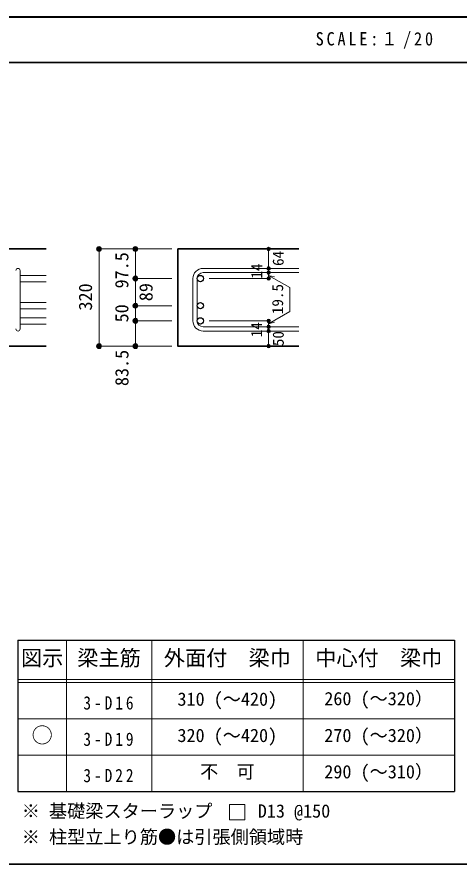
# Model space of a CAD drawing. Units: millimetres at full size, sheet at 1:20; details may follow other scales. Extents: x -3982 to 3969, y -2797 to 2801.
# Drawn here: x 962 to 2422, y 2 to 2801 of the extents above; entities that cross this region are included whole.
import ezdxf
from ezdxf.enums import TextEntityAlignment as Align

# ---------------------------------------------------------------- set-up
doc = ezdxf.new("R2010")
doc.units = ezdxf.units.MM
doc.header["$LTSCALE"] = 20
doc.header["$PDMODE"] = 32
doc.header["$PDSIZE"] = 12
for name, color, linetype, lineweight in [('6-1_躯体線', 2, 'Continuous', 35), ('6-5_梁主筋', 7, 'Continuous', 18), ('6-6_S.T.P.', 7, 'Continuous', 18), ('6-7_文字', 7, 'Continuous', 18), ('6-D_寸法', 4, 'Continuous', 9), ('6-E_枠', 7, 'Continuous', 18), ('F-0_枠', 6, 'Continuous', 40)]:
    doc.layers.add(name, color=color, linetype=linetype, lineweight=lineweight)
doc.styles.add('ＭＳ ゴシック', font='')
doc.styles.get('ＭＳ ゴシック').set_extended_font_data('MS Gothic')

msp = doc.modelspace()

# ---------------------------------------------------------------- linework, layer by layer
at = {"layer": '6-1_躯体線'}
for p, q in [((1058.29, 2034.12), (128.29, 2034.12)), ((1492.96, 2034.12), (1892.96, 2034.12)), ((1058.29, 1713.12), (658.29, 1713.12))]:
    msp.add_line(p, q, dxfattribs=at)
msp.add_lwpolyline([(1492.96, 2034.12), (1492.96, 1713.12), (1892.96, 1713.12)], dxfattribs=at)
at = {"layer": '6-5_梁主筋'}
for p, q in [((1058.29, 1947.05), (972.29, 1947.05)), ((1058.29, 1926.05), (972.29, 1926.05)), ((1058.29, 1857.12), (972.29, 1857.12)), ((1058.29, 1836.12), (972.29, 1836.12)), ((1058.29, 1807.12), (972.29, 1807.12)), ((1058.29, 1786.12), (972.29, 1786.12))]:
    msp.add_line(p, q, dxfattribs=at)
at = {"layer": '6-5_梁主筋', "color": 3, "lineweight": 25}
for centre in [(1567.46, 1936.55), (1567.46, 1846.62), (1567.46, 1796.62)]:
    msp.add_circle(centre, 10.5, dxfattribs=at)
at = {"layer": '6-6_S.T.P.'}
for p, q in [((972.29, 1770.12), (972.29, 1963.05)), ((1576.46, 1970.05), (1892.96, 1970.05)), ((1542.96, 1936.55), (1542.96, 1796.62)), ((1556.96, 1936.55), (1556.96, 1796.62)), ((1576.46, 1956.05), (1892.96, 1956.05)), ((1576.46, 1777.12), (1892.96, 1777.12)), ((1576.46, 1763.12), (1892.96, 1763.12))]:
    msp.add_line(p, q, dxfattribs=at)
for centre, radius, start, end in [((965.29, 1963.05), 7, 0, 180), ((1576.46, 1936.55), 33.5, 90, 180), ((1576.46, 1936.55), 19.5, 90, 180), ((1576.46, 1796.62), 33.5, 180, 270), ((1576.46, 1796.62), 19.5, 180, 270), ((965.29, 1770.12), 7, 180, 0)]:
    msp.add_arc(centre, radius, start, end, dxfattribs=at)
at = {"layer": '6-7_文字'}
msp.add_lwpolyline([(1664.17, 148.62), (1714.17, 148.62), (1714.17, 198.62), (1664.17, 198.62)], close=True, dxfattribs=at)
at = {"layer": '6-D_寸法'}
for p, q in [((1232.96, 2034.12), (1352.96, 2034.12)), ((1352.96, 2034.12), (1472.96, 2034.12)), ((1352.96, 2034.12), (1352.96, 1936.55)), ((1352.96, 1936.55), (1472.96, 1936.55)), ((1352.96, 1936.55), (1352.96, 1846.62)), ((1792.96, 1936.55), (1596.87, 1936.55)), ((1792.96, 1946.87), (1812.28, 1941.7)), ((1792.96, 1946.87), (1863.02, 1906.42)), ((1863.02, 1906.42), (1863.02, 1827.32)), ((1352.96, 1846.62), (1472.96, 1846.62)), ((1352.96, 1846.62), (1352.96, 1796.62)), ((1792.96, 1786.87), (1863.02, 1827.32)), ((1352.96, 1796.62), (1472.96, 1796.62)), ((1352.96, 1713.12), (1352.96, 1796.62)), ((1792.96, 1796.62), (1596.87, 1796.62)), ((1792.96, 1777.12), (1792.96, 1796.62)), ((1792.96, 1786.87), (1812.28, 1792.05)), ((1792.96, 1763.12), (1792.96, 1777.12)), ((1792.96, 1713.12), (1792.96, 1763.12)), ((1232.96, 1713.12), (1352.96, 1713.12)), ((1352.96, 1713.12), (1472.96, 1713.12))]:
    msp.add_line(p, q, dxfattribs=at)
for points in [[(1232.96, 2034.12), (1232.96, 1713.12), (1342.82, 1713.12)], [(1792.96, 1956.05), (1792.96, 1970.05), (1792.96, 2034.12)], [(1792.96, 1956.05), (1792.96, 1936.55), (1792.96, 1956.05)]]:
    msp.add_lwpolyline(points, dxfattribs=at)
for centre, radius in [((1232.96, 2034.12), 8), ((1232.96, 2034.12), 7.2), ((1232.96, 2034.12), 6.4), ((1232.96, 2034.12), 5.6), ((1232.96, 2034.12), 4.8), ((1232.96, 2034.12), 4), ((1232.96, 2034.12), 3.2), ((1232.96, 2034.12), 2.4), ((1232.96, 2034.12), 1.6), ((1232.96, 2034.12), 0.8), ((1352.96, 2034.12), 8), ((1352.96, 2034.12), 7.2), ((1352.96, 2034.12), 6.4), ((1352.96, 2034.12), 5.6), ((1352.96, 2034.12), 4.8), ((1352.96, 2034.12), 4), ((1352.96, 2034.12), 3.2), ((1352.96, 2034.12), 2.4), ((1352.96, 2034.12), 1.6), ((1352.96, 2034.12), 0.8), ((1792.96, 2034.12), 4), ((1792.96, 2034.12), 3.6), ((1792.96, 2034.12), 3.2), ((1792.96, 2034.12), 2.8), ((1792.96, 2034.12), 2.4), ((1792.96, 2034.12), 2), ((1792.96, 2034.12), 1.6), ((1792.96, 2034.12), 1.2), ((1792.96, 2034.12), 0.8), ((1792.96, 2034.12), 0.4), ((1792.96, 1970.05), 4), ((1792.96, 1956.05), 4), ((1792.96, 1970.05), 3.6), ((1792.96, 1956.05), 3.6), ((1792.96, 1970.05), 3.2), ((1792.96, 1956.05), 3.2), ((1792.96, 1970.05), 2.8), ((1792.96, 1970.05), 2.4), ((1792.96, 1970.05), 2), ((1792.96, 1970.05), 1.6), ((1792.96, 1970.05), 1.2), ((1792.96, 1970.05), 0.8), ((1792.96, 1970.05), 0.4), ((1352.96, 1936.55), 8), ((1352.96, 1936.55), 7.2), ((1352.96, 1936.55), 6.4), ((1352.96, 1936.55), 5.6), ((1352.96, 1936.55), 4.8), ((1352.96, 1936.55), 4), ((1352.96, 1936.55), 3.2), ((1352.96, 1936.55), 2.4), ((1352.96, 1936.55), 1.6), ((1352.96, 1936.55), 0.8), ((1792.96, 1936.55), 4), ((1792.96, 1936.55), 3.6), ((1792.96, 1936.55), 3.2), ((1792.96, 1956.05), 2.8), ((1792.96, 1936.55), 2.8), ((1792.96, 1956.05), 2.4), ((1792.96, 1936.55), 2.4), ((1792.96, 1956.05), 2), ((1792.96, 1936.55), 2), ((1792.96, 1956.05), 1.6), ((1792.96, 1936.55), 1.6), ((1792.96, 1956.05), 1.2), ((1792.96, 1936.55), 1.2), ((1792.96, 1956.05), 0.8), ((1792.96, 1936.55), 0.8), ((1792.96, 1956.05), 0.4), ((1792.96, 1936.55), 0.4), ((1352.96, 1846.62), 8), ((1352.96, 1846.62), 7.2), ((1352.96, 1846.62), 6.4), ((1352.96, 1846.62), 5.6), ((1352.96, 1846.62), 4.8), ((1352.96, 1846.62), 4), ((1352.96, 1846.62), 3.2), ((1352.96, 1846.62), 2.4), ((1352.96, 1846.62), 1.6), ((1352.96, 1846.62), 0.8), ((1352.96, 1796.62), 8), ((1352.96, 1796.62), 7.2), ((1352.96, 1796.62), 6.4), ((1352.96, 1796.62), 5.6), ((1352.96, 1796.62), 4.8), ((1352.96, 1796.62), 4), ((1352.96, 1796.62), 3.2), ((1352.96, 1796.62), 2.4), ((1352.96, 1796.62), 1.6), ((1352.96, 1796.62), 0.8), ((1792.96, 1796.62), 4), ((1792.96, 1796.62), 3.6), ((1792.96, 1796.62), 3.2), ((1792.96, 1796.62), 2.8), ((1792.96, 1796.62), 2.4), ((1792.96, 1796.62), 2), ((1792.96, 1796.62), 1.6), ((1792.96, 1796.62), 1.2), ((1792.96, 1796.62), 0.8), ((1792.96, 1796.62), 0.4), ((1792.96, 1777.12), 4), ((1792.96, 1763.12), 4), ((1792.96, 1777.12), 3.6), ((1792.96, 1763.12), 3.6), ((1792.96, 1777.12), 3.2), ((1792.96, 1763.12), 3.2), ((1792.96, 1777.12), 2.8), ((1792.96, 1763.12), 2.8), ((1792.96, 1777.12), 2.4), ((1792.96, 1763.12), 2.4), ((1792.96, 1777.12), 2), ((1792.96, 1763.12), 2), ((1792.96, 1777.12), 1.6), ((1792.96, 1763.12), 1.6), ((1792.96, 1777.12), 1.2), ((1792.96, 1763.12), 1.2), ((1792.96, 1777.12), 0.8), ((1792.96, 1763.12), 0.8), ((1792.96, 1777.12), 0.4), ((1792.96, 1763.12), 0.4), ((1232.96, 1713.12), 8), ((1232.96, 1713.12), 7.2), ((1232.96, 1713.12), 6.4), ((1232.96, 1713.12), 5.6), ((1232.96, 1713.12), 4.8), ((1232.96, 1713.12), 4), ((1232.96, 1713.12), 3.2), ((1232.96, 1713.12), 2.4), ((1232.96, 1713.12), 1.6), ((1232.96, 1713.12), 0.8), ((1352.96, 1713.12), 8), ((1352.96, 1713.12), 7.2), ((1352.96, 1713.12), 6.4), ((1352.96, 1713.12), 5.6), ((1352.96, 1713.12), 4.8), ((1352.96, 1713.12), 4), ((1352.96, 1713.12), 3.2), ((1352.96, 1713.12), 2.4), ((1352.96, 1713.12), 1.6), ((1352.96, 1713.12), 0.8), ((1792.96, 1713.12), 4), ((1792.96, 1713.12), 3.6), ((1792.96, 1713.12), 3.2), ((1792.96, 1713.12), 2.8), ((1792.96, 1713.12), 2.4), ((1792.96, 1713.12), 2), ((1792.96, 1713.12), 1.6), ((1792.96, 1713.12), 1.2), ((1792.96, 1713.12), 0.8), ((1792.96, 1713.12), 0.4)]:
    msp.add_circle(centre, radius, dxfattribs=at)
at = {"layer": '6-D_寸法', "color": 7}
for p in [(1232.96, 2034.12), (1352.96, 2034.12), (1792.96, 2034.12), (1792.96, 1970.05), (1792.96, 1956.05), (1352.96, 1936.55), (1792.96, 1936.55), (1352.96, 1846.62), (1352.96, 1796.62), (1792.96, 1796.62), (1792.96, 1777.12), (1792.96, 1763.12), (1232.96, 1713.12), (1352.96, 1713.12), (1792.96, 1713.12)]:
    msp.add_point(p, dxfattribs=at)
at = {"layer": '6-E_枠', "color": 3, "lineweight": 25}
for p, q in [((965.14, 741.85), (965.14, 241.85)), ((965.14, 741.85), (2406.83, 741.85)), ((2406.83, 741.85), (2406.83, 241.85)), ((965.14, 241.85), (2406.83, 241.85))]:
    msp.add_line(p, q, dxfattribs=at)
at = {"layer": '6-E_枠'}
for p, q in [((1125.14, 741.85), (1125.14, 241.85)), ((1406.83, 741.85), (1406.83, 241.85)), ((1906.83, 741.85), (1906.83, 241.85)), ((965.14, 611.85), (2406.83, 611.85)), ((965.14, 601.85), (2406.83, 601.85)), ((965.14, 481.85), (2406.83, 481.85)), ((965.14, 361.85), (2406.83, 361.85))]:
    msp.add_line(p, q, dxfattribs=at)
at = {"layer": 'F-0_枠'}
msp.add_line((-3981.92, 2800.77), (3969.4, 2800.77), dxfattribs=at)
at = {"layer": 'F-0_枠', "color": 2, "lineweight": 35}
for p, q in [((-3981.92, 2650.77), (2482.4, 2650.77)), ((2482.4, 1.97), (-3981.92, 1.97))]:
    msp.add_line(p, q, dxfattribs=at)

# ---------------------------------------------------------------- texts
at = {"layer": '6-7_文字', "color": 2, "style": 'ＭＳ ゴシック'}
for s, p in [('図示', (975.14, 641.85)), ('梁主筋', (1160.98, 641.85)), ('外面付\u3000梁巾', (1446.83, 641.85)), ('中心付\u3000梁巾', (1946.83, 641.85)), ('○', (1010.14, 386.85))]:
    msp.add_text(s, height=51.32, dxfattribs=at).set_placement(p, align=Align.BOTTOM_LEFT)
at = {"layer": '6-7_文字', "style": 'ＭＳ ゴシック'}
for s, p in [('310 (～420)', (1491.83, 511.85)), ('260 (～320）', (1976.83, 513.4)), ('320 (～420)', (1491.83, 391.85)), ('270 (～320）', (1976.83, 391.85)), ('290 (～310）', (1976.83, 271.85)), ('不\u3000可', (1566.83, 271.85)), ('※ 基礎梁スターラップ     D13 @150', (977.51, 142.13)), ('※ 柱型立上り筋●は引張側領域時', (977.51, 56.45))]:
    msp.add_text(s, height=43.99, dxfattribs=at).set_placement(p, align=Align.BOTTOM_LEFT)
at = {"layer": '6-7_文字', "color": 2, "insert": (1948.17, 2695.77), "char_height": 43.99, "attachment_point": 7, "style": 'ＭＳ ゴシック'}
msp.add_mtext('\\T1.34;\\W0.9;SCALE:１/20', dxfattribs=at)
at = {"layer": '6-7_文字', "char_height": 43.99, "attachment_point": 7, "style": 'ＭＳ ゴシック'}
for s, insert in [('\\T1.38;\\W0.85;3-D16', (1180.98, 511.85)), ('\\T1.38;\\W0.85;3-D19', (1180.98, 391.85)), ('\\T1.38;\\W0.85;3-D22', (1180.98, 271.85))]:
    msp.add_mtext(s, dxfattribs=dict(at, insert=insert))
at = {"layer": '6-D_寸法', "style": 'ＭＳ ゴシック'}
for s, height, p in [('97.5', 43.99, (1342.96, 1903.83)), ('64', 36.66, (1853.64, 1978.18)), ('14', 36.66, (1782.96, 1936.16)), ('320', 43.99, (1222.96, 1830.7)), ('89', 43.99, (1422.96, 1861.59)), ('19.5', 36.66, (1851.94, 1818.71)), ('50', 43.99, (1342.96, 1791.62)), ('14', 36.66, (1782.56, 1742.44)), ('50', 36.66, (1853.95, 1713.06)), ('83.5', 43.99, (1343.27, 1581.16))]:
    msp.add_text(s, height=height, rotation=90, dxfattribs=at).set_placement(p, align=Align.BOTTOM_LEFT)

doc.saveas('drawing.dxf')
